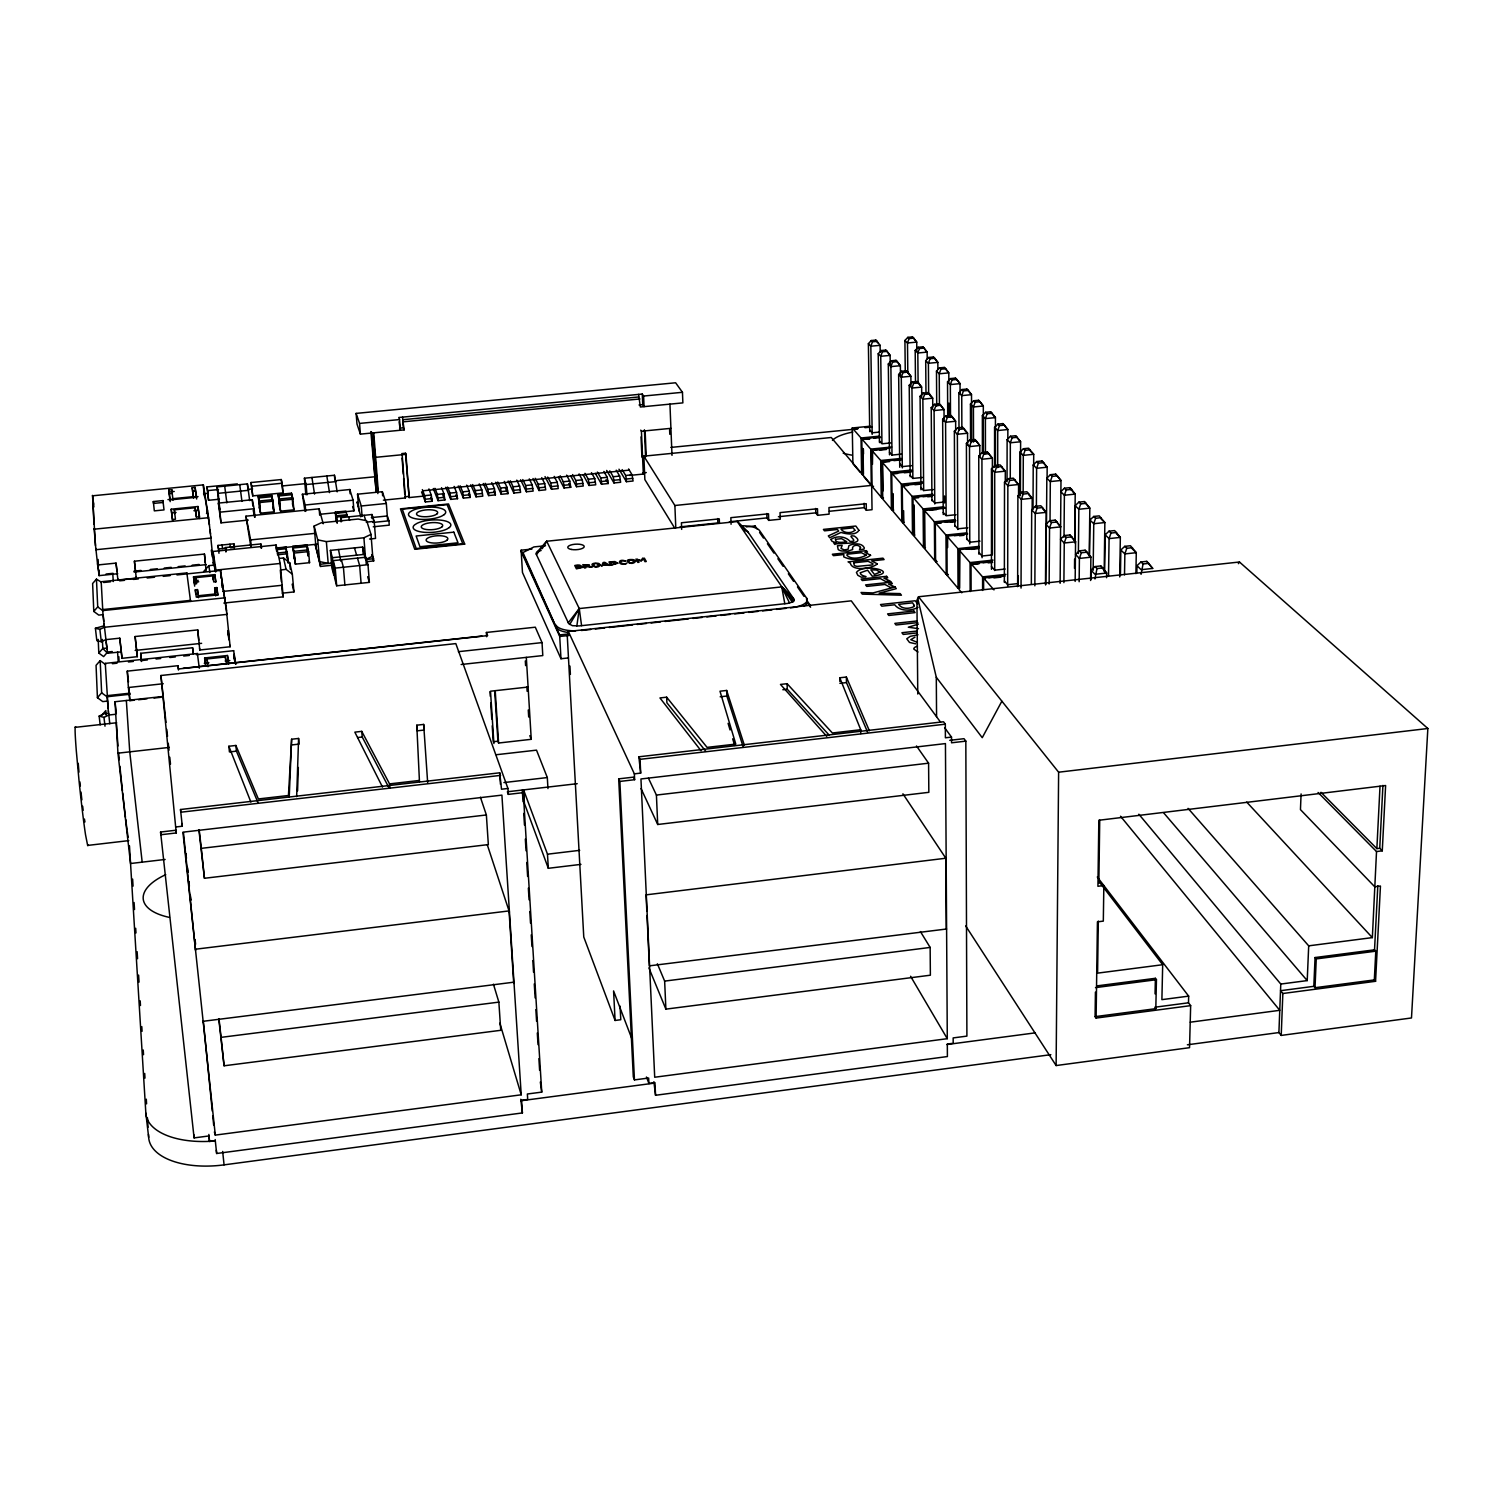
<?xml version="1.0" encoding="UTF-8"?>
<svg xmlns="http://www.w3.org/2000/svg" width="1503" height="1503" viewBox="0 0 1503 1503"><rect width="100%" height="100%" fill="white"/><g stroke="black" fill="none" stroke-linecap="round" stroke-linejoin="round"><path stroke-width="1.5" d="M95.44 545.589L92.51 495.37M994.573 467.358L994.573 427.491L997.898 424.109L1002.952 423.602L1007.855 429.52L1007.837 438.782M994.704 570.558L994.704 472.261L996.545 467.114L994.911 465.46L991.454 468.936L991.473 569.299M995.418 466.418L995.437 417.609L990.609 411.784L985.611 412.292L982.361 415.636L982.398 452.741M997.691 467.64L997.71 430.534L999.457 425.631L1004.53 425.124M1004.361 582.413L1004.511 482.219L1008.025 478.706L1013.379 478.161L1018.583 484.511L1018.546 496.197M1005.282 482.876L1005.3 471.172L1000.19 464.934L994.911 465.46M1007.048 481.768L1007.123 439.665L1010.486 436.246L1015.615 435.738L1020.612 441.75L1020.424 495.689M1007.668 586.132L1007.855 485.619L1009.697 480.415L1008.025 478.706M1010.26 477.973L1010.335 442.784L1012.101 437.805L1017.23 437.298M1017.625 586.64L1017.907 495.858L1021.495 492.326L1026.925 491.763L1032.223 498.226L1032.166 509.893M1018.245 584.986L1018.282 575.63M1019.861 494.186L1019.992 452.159L1023.43 448.721L1028.616 448.195L1033.707 454.301L1033.651 466.005M1021.044 588.086L1021.345 499.353L1023.224 494.074L1021.495 492.326M1023.148 492.834L1023.299 455.371L1025.084 450.318L1030.288 449.792M1031.34 584.31L1031.697 509.893L1035.36 506.323L1040.846 505.759L1046.257 512.335L1045.769 584.629M1033.012 509.273L1033.219 464.991L1036.732 461.534L1041.992 460.989L1047.159 467.208L1047.084 478.893M1034.853 585.813L1035.248 513.5L1037.126 508.127L1035.36 506.323M1036.394 508.033L1036.619 468.297L1038.423 463.168L1043.702 462.623M1045.487 584.761L1045.9 524.34L1049.62 520.733L1055.2 520.151L1060.705 526.858L1049.545 528.041L1045.9 524.34M1046.501 524.735L1046.821 478.198L1050.39 474.685L1055.707 474.14L1060.986 480.472L1060.122 583.333M1049.132 583.991L1049.545 528.041L1051.442 522.574L1049.62 520.733M1050.015 521.24L1050.315 481.58L1052.138 476.376L1057.473 475.831M1097.284 877L1188.666 996.132L1188.497 1002.802L1190.658 1005.639L1189.531 1047.685L1056.121 1065.552L1058.619 772.204L918.483 596.766L916.924 600.242L917.769 694.048M1064.011 537.191L1064.387 495.239L1066.228 489.94L1071.639 489.396L1075.209 494.111L1074.72 540.704M1063.899 582.638L1064.256 543.015L1066.172 537.454L1064.293 535.556L1060.498 539.201L1064.256 543.015L1075.566 541.813L1075.152 581.417M1074.513 568.397L1074.607 559.097M1074.777 542.846L1075.171 505.703L1078.872 502.134L1084.339 501.551L1089.825 508.127L1089.262 554.682M1078.384 553.536L1078.853 509.273L1080.713 503.918L1086.199 503.336M1079.154 581.736L1079.398 558.421L1081.352 552.785L1079.417 550.831L1075.547 554.494L1079.398 558.421L1090.877 557.2L1090.596 580.496M1089.506 557.181L1089.957 520.038L1093.733 516.45L1099.275 515.867L1104.855 522.556L1104.179 571.422M1090.915 579.557L1091.028 570.257L1094.992 566.556L1100.797 565.936L1106.659 573.038L1106.584 577.716M1093.151 570.276L1093.752 523.72L1095.631 518.272L1101.192 517.69M1094.954 578.974L1096.983 568.566L1094.992 566.556M1190.658 1005.639L1096.1 1018.076L1095.086 1016.648L1095.424 992.093M1096.1 1018.076L1097.434 921.865L1103.315 921.114L1103.841 885.53L1097.923 886.282L1098.843 820.262L1385.616 785.524L1382.272 850.83L1376.523 851.543L1318.056 792.457M1098.317 921.038L1097.585 973.136L1162.683 964.719L1161.894 999.645L1188.666 996.132M1098.843 883.238L1099.726 820.168M1104.649 571.929L1105.175 534.805L1109.026 531.179L1114.644 530.578L1120.336 537.398L1119.716 576.945M1108.519 575.837L1109.082 538.6L1110.98 533.058L1116.616 532.475M1120.43 575.536L1120.843 550.004L1124.77 546.341L1130.463 545.739L1136.287 552.691L1135.911 573.62M1124.507 574.86L1124.864 553.912L1126.78 548.294L1124.77 546.341M1136.85 572.624L1136.982 565.673L1140.984 561.972L1146.77 561.352L1152.707 568.435L1141.115 569.693L1136.982 565.673M1141.04 574.353L1143.069 563.982L1140.984 561.972M1155.055 993.878L1155.394 978.303L1096.758 985.912M1095.086 1016.648L1155.807 1008.663L1156.446 979.693L1155.394 978.303M297.575 790.86L298.327 767.488M296.655 796.665L298.59 738.443L291.62 739.232L288.444 795.5L258.366 798.957L235.877 745.469L228.869 746.258L229.433 751.932L236.441 751.162L258.028 802.696M918.483 596.766L1239.468 562.009L1427.85 728.504L1411.486 1017.963L1281.214 1035.417L1278.903 1032.561L1280.781 984.052L1138.842 814.213M1281.214 1035.417L1282.848 993.502L1280.537 990.702L1313.81 986.325L1315.012 987.715L1374.324 979.918L1375.564 981.29L1282.848 993.502M1301.091 793.941L1300.452 809.61L1374.738 886.77L1380.449 886.037L1375.564 981.29M1280.781 984.052L1307.215 980.595L1308.7 945.838L1188.065 808.37M1313.81 986.325L1315.069 957.543L1374.531 949.821L1375.79 951.174L1374.324 979.918M1315.012 987.715L1316.252 958.914L1315.069 957.543M1308.7 945.838L1372.352 937.609L1376.523 851.543M1382.272 850.83L1379.735 848.274L1376.861 848.631L1380.017 786.201M1374.531 949.821L1377.819 885.718M1379.735 848.274L1382.929 785.393M289.234 796.872L291.62 739.232M576.851 625.962L579.256 608.565L546.716 541.249L737.259 521.541L748.4 532.569M940.54 722.154L851.28 600.843L568.322 631.448L567.307 636.652L583.765 937.008L615.084 1020.462L620.777 1019.729L620.081 1006.108M978.941 554.231L978.754 456.029L982.154 452.591L983.751 454.188L981.929 459.242L982.079 557.726M983.375 452.61L983.319 405.998L980.088 401.714L975.146 402.203L973.418 406.975L973.512 441.957M979.824 457.137L979.806 445.546L976.443 441.093L971.276 441.6L969.491 446.598L969.773 543.954M992.149 413.269L987.152 413.757L985.404 418.604L985.442 453.474M971.652 441.45L971.52 394.669L968.327 390.442L963.442 390.93L961.732 395.627L961.864 428.393M967.594 444.85L967.556 433.24L964.25 428.843L959.158 429.351L957.373 434.254L957.806 529.507M944.091 421.253L944.016 409.586L940.784 405.284L935.824 405.772L934.077 410.563L934.772 503.975M960.06 393.016L960.022 383.641L956.866 379.47L952.038 379.94L950.347 384.58L950.516 417.439M955.683 430.572L955.645 421.253L952.357 416.913L947.341 417.402L945.575 422.249L946.139 515.416M932.762 407.557L932.687 398.201L929.512 393.955L924.589 394.444L922.861 399.159L923.669 490.523L933.382 489.565M948.844 382.157L948.788 372.876L945.688 368.761L940.916 369.212L939.243 373.796L939.431 403.988L944.016 409.586L934.077 410.563L931.221 407.651L934.396 404.326L939.356 403.856L940.784 405.284M927.201 359.142L927.144 352.115L924.12 348.114L919.46 348.546L917.807 352.998L918.108 383.453M921.734 396.36L921.64 387.098L918.502 382.908L913.655 383.397L911.945 388.037L912.866 478.424L922.447 477.466M937.891 369.362L937.834 362.373L934.772 358.296L930.056 358.766L928.403 363.275L928.647 393.579M900.466 375.036L900.372 365.699L897.291 361.641L892.557 362.091L890.884 366.619L892.012 455.334M916.792 351.383L916.717 342.102L913.73 338.137L909.108 338.588L907.493 342.985L907.812 373.101M910.968 385.557L910.874 376.257L907.774 372.143L902.984 372.612L901.293 377.197L902.326 467.903M890.227 364.759L890.114 355.384L887.089 351.364L882.393 351.815L880.739 356.286L881.942 443.047M880.194 352.284L880.1 345.333L877.113 341.35L872.473 341.801L870.838 346.197L872.172 434.386M1001.843 701.243L982.248 737.691L936.294 677.252L917.751 598.419M569.712 624.44L579.256 608.565L781.748 586.903L793.509 598.457M542.226 548.651L546.716 541.249L536.27 553.01M1238.359 563.663L1239.468 562.009M536.439 554.607L546.716 541.249M568.284 622.749L579.256 608.565L581.586 625.68M101.377 582.187L96.455 579.125L92.622 583.521L93.787 611.42L98.766 615.103L103.162 614.633L103.745 621.321M93.787 611.42L97.714 606.893L96.455 579.125M112.274 651.532L107.615 652.039L103.632 656.604L98.803 653.053L102.805 648.488L107.164 648.037L107.183 649.089L106.112 642.082M105.642 664.645L100.175 660.625L96.06 665.341L97.413 697.693L102.768 701.6L107.502 701.074L106.882 695.682L129.972 693.165M203.581 571.647L208.823 565.654L214.591 565.072L215.68 572.004M97.413 697.693L101.64 692.845L100.175 660.625M101.603 715.39L105.811 710.6L106.037 714.977M869.73 431.643L868.377 343.699L871.233 340.542L875.873 340.11L877.113 341.35M879.48 442.596L878.222 353.731L881.134 350.537L885.812 350.105L887.089 351.364M905.257 370.997L904.919 340.486L907.831 337.348L912.434 336.916L913.73 338.137M889.494 454.808L888.311 363.989L891.26 360.776L895.995 360.325L897.291 361.641M915.496 383.152L915.195 350.462L918.145 347.287L922.804 346.836L924.12 348.114M899.733 467.283L898.644 374.491L901.65 371.26L906.441 370.809L907.774 372.143M925.98 393.222L925.698 360.664L928.704 357.451L933.419 357L934.772 358.296M910.179 476.714L909.221 385.275L912.283 382.006L917.131 381.537L918.502 382.908M936.726 405.866L936.482 371.109L939.525 367.878L944.297 367.427L945.688 368.761M920.944 489.79L920.08 396.322L923.199 393.034L928.102 392.546L929.512 393.955M947.717 416.951L947.529 381.837L950.61 378.568L955.438 378.098L956.866 379.47M959.008 430.14L958.839 392.809L961.995 389.521L966.88 389.052L968.327 390.442M943.245 514.496L942.644 419.281L945.875 415.936L950.892 415.429L952.357 416.913M970.562 441.3L970.45 404.082L973.643 400.756L978.585 400.268L980.088 401.714M954.837 526.182L954.367 431.211L957.636 427.829L962.728 427.322L964.25 428.843M966.73 539.521L966.41 443.46L969.736 440.041L974.883 439.515L976.443 441.093M1071.639 489.396L1069.835 487.667L1064.425 488.212L1060.799 491.744L1064.387 495.239L1075.209 494.111L1072.785 491.8M918.07 607.344C911.231 611.082 899.865 611.683 894.717 604.77L881.754 606.179L880.514 604.544L915.214 600.768L917.675 603.868M523.082 554.494L522.969 552.559L533.941 546.923L545.514 545.739M100.175 724.916L99.16 716.123L103.932 713.775L108.667 713.249L109.775 723.807M99.16 716.123L103.989 717.382L108.761 715.033L115.712 714.263M315.987 547.562L314.127 526.069L321.266 522.781L358.146 519.042L366.676 520.733L370.997 534.41L372.706 556.11L365.624 559.529L373.514 558.721L373.683 560.938L366.751 561.671M314.127 526.069L317.734 539.859L326.358 541.606L363.895 537.773L370.997 534.41M103.989 623.576L104.233 625.774L95.403 628.292L96.831 640.635L101.302 641.725L105.717 639.658L119.77 638.174L122.025 658.333L137.318 656.679L135.101 636.539L197.738 629.907L199.786 649.991L230.128 646.76L226.69 612.886M95.403 628.292L99.874 629.344L104.308 627.296L226.934 614.389L220.434 569.75L221.035 578.035M917.394 646.158L915.74 646.816A9.037 3.363 -0.4 0 0 913.805 649.089L917.976 652.001M918.408 624.121L908.319 627.221L918.502 628.686M915.008 637.14L910.799 639.677L916.868 642.157M541.118 550.511L537.567 551.545L536.045 553.762L568.735 623.707L572.418 625.68L579.2 625.924L787.497 603.454L793.077 601.876L794.148 599.434L747.836 531.743L744.117 530.089M917.995 634.773L910.236 636.351L906.76 638.794L909.503 642.439L915.797 643.848M1187.389 1044.792L1278.903 1032.561M160.577 832.023L160.802 834.747L176.302 832.944L176.039 830.22L160.577 832.023L194.094 1137.903L208.955 1135.949L209.537 1141.435L215.286 1140.683M646.44 1076.993L648.901 1083.438L654.97 1082.648L655.552 1095.274L947.397 1056.553L947.322 1044.059L953.184 1043.27L953.165 1037.915L966.899 1036.112L965.828 741.129L964.024 738.687L949.764 740.34M520.902 1100.76L653.58 1083.231M946.871 1044.529L1035.342 1032.843M1190.282 1022.19L1279.767 1010.317L1120.505 816.223M215.173 1139.575L216.657 1153.496L522.405 1112.934L521.579 1100.252L527.722 1099.445L527.365 1093.996L541.738 1092.117L523.269 792.645L522.293 790.033L507.375 791.78L508.315 794.373L523.269 792.645M129.465 845.851L145.847 1113.141L148.665 1137.358A71.862 36.279 -8 0 0 224.079 1164.863L1050.841 1054.674M1188.497 1002.802L1154.755 1007.235L1155.807 1008.663M215.305 1135.103L521.222 1094.804L501.908 795.125L182.915 832.174L215.305 1135.103L214.365 1131.966M618.691 778.855L619.856 781.428L634.642 779.7L633.458 777.145L618.691 778.855L633.308 1076.862L634.454 1079.905L648.657 1078.027L648.901 1083.438M947.285 1038.686L654.707 1077.238L640.954 778.967L945.443 743.59L947.285 1038.686L910.574 976.255M1095.499 987.621L1156.446 979.693M1316.252 958.914L1375.79 951.174M224.079 1065.796L221.091 1037.352L498.864 1002.125L500.743 1030.306L224.079 1065.796L218.799 1019.222M657.375 963.78L664.645 981.102L930.15 947.435L930.376 975.203L665.885 1009.133L648.901 967.894M514.045 983.488L513.65 982.21L203.13 1021.288L203.281 1022.622M647.041 915.459L649.371 965.847L946.589 929.004M195.446 949.22L509.047 910.912L513.65 982.21M646.835 910.874L646.083 894.849L945.819 858.232L946.251 928.459M577.227 783.683L523.589 789.902L524.434 803.466L548.313 868.302L580.947 864.375M281.775 586.226L282.414 593.159L293.949 591.938L292.333 574.165L286.077 569.336L280.309 570.032L281.362 581.605M1058.619 772.204L1427.85 728.504M198.884 829.694L204.446 878.278L488.343 844.592L486.371 814.964L480.415 797.229M641.048 788.549L657.713 824.489L928.835 792.325L928.591 763.186L916.492 745.958M523.589 789.902L547.487 854.192L579.688 850.341M204.446 878.278L201.308 848.35L486.371 814.964M648.451 778.216L656.416 795.068L928.591 763.186M165.123 859.453L130.554 863.511L117.948 753.172L115.036 701.732L163.301 696.434M382.513 787.102L354.84 732.149L361.753 731.36L389.559 783.89L419.243 780.47M860.787 733.577L860.731 729.725L832.38 732.994L787.102 683.696L780.489 684.429L826.763 736.376M500.631 775.379L180.792 812.221L180.51 809.516L499.71 772.805L501.514 789.225L507.939 788.474L508.315 794.373M568.322 631.448L634.36 773.838L640.673 773.106L638.85 756.798L943.527 721.759L945.312 724.183L945.406 737.785L951.512 737.09L951.549 742.801L965.828 741.129M638.85 756.798L640.053 759.334L945.312 724.183M503.918 782.575L547.317 777.558L547.956 788.568M176.302 832.944L175.663 826.988L182.295 826.218L182.013 823.494M75.77 727.264A60.834 2.048 84 0 0 76.296 750.655L78.945 779.775A59.124 1.991 84 0 0 85.539 834.804L87.644 845.419L128.77 840.628M526.313 657.375L531.254 739.307L498.583 743.027L497.925 741.186L493.247 741.731L492.214 725.817M496.272 754.731L536.515 750.147L547.317 777.558M117.948 753.172L169.351 747.404M416.782 725.197L423.658 724.427L424.09 730.063L417.214 730.834L416.782 725.197L419.469 781.71M744.342 745.169L726.663 690.459L719.993 691.211L735.794 744.098L707.068 747.386L666.656 697.185L659.949 697.937L701.018 750.73M839.858 681.479L839.782 677.778L846.358 677.045L869.373 730.777M292.146 744.887L299.097 744.117L298.59 738.443M357.601 737.541L362.223 737.015L388.958 787.722M720.181 696.791L726.851 696.039L743.102 746.559M782.838 689.745L787.253 689.257L829.374 735.343M839.895 683.339L846.471 682.606L867.626 732.224M917.243 631.016L901.913 632.707L903.228 634.435L916.586 632.97M75.244 727.339L116.652 722.755M528.098 687.04L490.504 691.211L493.905 743.553M581.36 630.49L590.66 629.494M595.301 628.987L604.601 627.972M609.241 627.484L632.481 624.966M637.122 624.459L646.422 623.463M651.062 622.956L660.362 621.941M665.002 621.453L688.242 618.935M692.902 618.428L702.183 617.432M706.842 616.925L716.123 615.911M720.782 615.422L730.063 614.408M734.723 613.9L744.004 612.905M748.663 612.397L757.944 611.402M762.603 610.894L771.884 609.88M776.544 609.391L785.825 608.377M1018.264 583.559L1007.668 584.705L1004.361 581.003M531.912 549.083L521.128 550.192L559.642 634.924L568.378 633.965M569.073 635.45L559.736 636.464L521.222 551.639M134.162 700.21L129.859 700.68L128.394 687.51L163.245 683.733M458.377 651.682L542.038 642.608L542.79 655.571L461.158 664.495M130.141 694.236L107.014 696.753L101.64 692.845M138.445 699.74L147.012 698.801M154.001 698.05L160.971 697.279M521.128 550.192L522.462 572.474L560.976 658.746L567.965 657.976M916.886 620.983L894.83 623.388L896.032 624.985L917.788 622.599M944.88 507.789L924.007 509.949L924.345 548.37L934.678 560.638L936.256 560.469M992.393 554.926L982.06 556.016L978.941 552.503M955.833 520.714L935.298 522.856L935.599 561.709L937.158 561.54M225.018 597.799L102.692 610.594L102.58 609.579L190.449 600.392L190.562 601.407L186.86 572.906L101.189 581.736L102.993 614.483L107.521 653.223L121.405 651.889M135.157 650.423L201.627 643.322M979.261 547.562L958.82 549.722L970.055 562.573L993.051 560.112M1079.417 550.831L1085.147 550.211L1090.877 557.2L1085.147 550.211M971.107 590.491L971.032 563.7L991.755 561.483M978.509 563.249L972.197 564.546M983.056 562.78L992.13 561.803M141.357 661.489L140.7 653.298L192.591 647.755L193.38 653.843L192.591 647.755M974.47 564.301L978.998 563.813M988.091 562.855L992.638 562.366M1081.352 552.785L1087.082 552.165M1126.78 548.294L1132.492 547.674M108.16 708.458L105.266 663.387L197.4 653.523L199.298 668.234M112.387 663.706L117.046 663.199M128.431 661.978L133.372 661.452M142.24 660.493L147.369 659.949M156.068 659.009L160.671 658.521M169.877 657.525L175.344 656.943M183.704 656.041L189.34 655.44M196.329 654.688L233.641 650.686L235.858 664.288M935.599 561.709L946.214 574.315L947.792 574.127M1005.15 569.055L994.704 570.163L991.473 566.575M967.688 533.922L946.909 536.12L947.134 575.405L948.261 574.691M204.633 657.957L205.761 666.224L204.633 657.957L227.46 655.496L228.757 663.744M207.508 663.161L207.095 658.934L225.375 656.98L226.465 663.988M971.032 563.7L982.586 576.889L1005.883 574.39M983.62 589.345L983.601 578.035L1004.586 575.781M988.842 577.828L1004.962 576.081M128.394 687.51L127.267 671.146L178.012 665.697L178.387 668.985L487.63 635.619L486.39 632.462L535.312 627.202L542.038 642.608M993.953 577.904L1000.866 577.152M204.258 663.255L208.917 662.748M225.168 661.001L229.827 660.493M1096.983 568.566L1102.807 567.946M1143.069 563.982L1148.856 563.343M183.159 668.309L481.937 636.07M947.134 575.405L958.031 588.331L959.647 588.161L959.947 550.568M175.663 826.988L160.934 675.505L455.822 643.603L507.939 788.474M223.853 603.06L283.203 596.841L280.178 563.456L276.101 545.025L213.031 551.469L214.948 570.821M967.876 527.76L957.806 528.812L954.837 525.486M923.237 482.933L902.232 485.074L902.664 522.668L912.509 534.335L914.463 534.692L914.162 505.046M933.607 495.239L912.979 497.361L913.373 535.35L914.895 535.2M1051.442 522.574L1057.022 521.992M935.298 522.856L945.969 535.049L966.73 532.87M954.424 535.726L963.536 534.767M959.459 535.763L964.005 535.293M913.373 535.35L923.462 547.317L925.003 547.167L924.683 510.287L945.312 508.146M979.975 541.155L969.773 542.245L966.73 538.826M924.345 548.37L925.453 547.674M1064.293 535.556L1069.948 534.955L1075.566 541.813L1069.948 534.955M946.909 536.12L957.862 548.633L978.866 546.397M1066.172 537.454L1071.846 536.853M966.41 549.29L977.946 548.069M971.502 549.346L978.434 548.614M95.835 548.407L97.639 564.978L116.032 563.099L117.948 580.214L136.285 578.317L136.172 576.964M280.178 563.456L215.981 570.088L213.031 551.469M918.634 497.737L913.674 497.718L918.333 497.23M927.708 496.798L932.236 496.347M103.594 582.506L110.564 581.774M119.639 580.834L124.448 580.346M133.41 579.425L138.332 578.918M147.162 577.997L154.546 577.246M163.226 576.344L170.102 575.63M176.978 574.935L220.565 570.426M295.433 564.132L309.543 562.686L308.585 551.582L306.894 544.894L292.86 546.322L295.433 564.132L292.86 546.322M333.178 560.619L365.717 557.256L367.991 564.696L369.381 582.375L336.691 585.794L334.662 578.223L333.178 560.619L335.207 568.096L336.691 585.794M194.676 586.151L193.53 576.814L214.779 574.616L215.887 581.736L213.764 581.962L212.825 575.893L195.803 577.659L196.217 581.623M680.126 526.877L717.852 522.969L717.683 518.573M729.387 521.785L766.925 517.896L768.709 520.395L780.226 519.211L780.038 512.617L817.5 508.747L817.651 515.322L829.111 514.139L828.961 507.563L866.235 503.712L866.348 510.287L872.041 509.705L871.665 485.394L831.272 437.505L643.848 456.161L644.862 479.589L674.678 528.06M778.404 516.713L815.753 512.861L817.651 515.322M829.374 511.283L864.206 507.676L866.348 510.287M332.05 565.26L320.477 566.443L315.329 545.025L320.289 564.226L332.595 562.949M944.579 501.983L934.753 502.998L931.935 499.823M1023.224 494.074L1028.653 493.51M193.943 580.778L198.189 580.327M902.025 459.336L881.528 461.402L882.036 498.207L891.411 509.31L893.721 510.137L892.218 510.287L891.749 473.107L912.509 470.984M194.15 582.243L198.734 581.774M335.207 568.096L367.991 564.696M746.258 526.858L755.051 525.937L757.324 529.206M912.979 497.361L923.105 508.935L943.959 506.774M929.718 510.325L936.594 509.611M197.475 589.589L197.87 593.61L195.728 593.817L195.315 589.815L197.475 589.589L198.452 597.706M215.699 595.902L214.666 587.805L216.808 587.579L217.954 594.887L196.311 597.142L195.315 589.815M215.061 591.806L217.202 591.581L217.785 595.244M956.077 514.702L946.139 515.736L943.245 512.485M222.707 591.449L282.151 585.268M892.218 510.287L901.819 521.673L904.186 522.499L902.664 522.668M198.321 595.733L215.605 593.929L214.666 587.805M1037.126 508.127L1042.631 507.544M924.007 509.949L934.396 521.823L954.893 519.681M940.634 522.706L935.974 523.194L941.085 523.232M945.274 522.236L954.555 521.259M950.366 522.255L955.006 521.766M366.225 522.161L374.209 521.353L375.543 538.431L369.569 539.032M372.913 522.443L388.92 520.827L389.258 525.148L373.251 526.783M863.023 448.927L863.455 474.29L861.614 473.99L861.031 437.993L852.276 427.979L870.444 426.194M881.528 461.402L890.922 472.167L911.663 470.044M910.705 471.623L892.444 473.483L893.27 474.422M892.857 473.952L897.423 473.483M904.28 472.787L911.119 472.092M323.201 523.758L319.143 508.822L245.947 516.187L250.625 539.915L314.183 533.452M218.987 553.273L217.991 545.42L233.867 543.804L234.506 547.355L230.523 547.768L229.903 544.218M996.545 467.114L1001.843 466.588M225.882 551.939L225.45 547.543L260.827 543.936L261.635 547.862M226.577 548.163L218.574 548.99L217.991 545.42M643.848 456.161L674.885 505.496L871.665 485.394M136.285 578.317L134.406 561.22L204.446 554.062L206.155 571.121M890.114 448.138L871.533 449.998L872.097 486.408L873.562 486.258M275.951 548.05L286.002 547.017L288.332 562.629M891.749 473.107L901.387 484.116L922.372 481.975M276.59 548.332L317.377 544.161M921.395 483.553L902.927 485.45L903.773 486.408M276.308 549.722L286.378 548.689M903.341 485.92L907.962 485.45M914.895 484.736L919.517 484.267M277.04 553.066L287.148 552.033L288.144 563.118M277.416 554.776L287.543 553.743M294.438 553.029L308.585 551.582M1009.697 480.415L1015.051 479.852M330.397 550.361L332.388 557.688L333.873 575.236L331.862 567.815L330.397 550.361L362.636 547.054L365.191 558.721M106.074 574.033L113.063 573.319M133.992 571.159L140.981 570.445M150.281 569.487L157.27 568.773M164.24 568.059L171.21 567.345M178.199 566.631L185.17 565.898M192.159 565.184L199.129 564.47M97.563 563.625L99.104 575.63L117.741 573.714M134.049 572.042L206.268 564.621M279.69 558.364L283.522 557.97L289.722 562.761L292.333 574.165M872.097 486.408L881.246 497.249L883.125 497.568M882.036 498.207L883.52 498.057M902.232 485.074L912.114 496.366L932.724 494.243M332.388 557.688L364.834 554.344M923.011 496.741L932.348 495.783M869.316 438.594L862.497 439.271L869.711 439.026M873.882 438.143L880.702 437.448M172.62 521.203L171.21 509.198L197.983 506.511L199.542 516.75L196.498 517.051L195.127 507.751L174.329 509.836L174.724 513.594M273.02 501.194L271.63 495.145L258.253 496.478L259.549 502.547L273.02 501.194L273.978 511.828L260.526 513.181L259.23 507.056M278.149 494.506L279.577 500.555L293.01 499.203L291.507 493.172L278.149 494.506L280.535 511.17L293.949 509.818L292.634 497.662L279.201 498.996L280.159 509.611M358.879 510.832L357.545 494.186L382.326 491.706L386.327 503.467L387.624 520.282M171.586 512.955L176.058 512.504M193.906 510.719L198.377 510.287L199.598 518.497M891.223 442.878L881.96 443.798L879.462 441.018M629.287 470.12L422.794 490.786L423.188 496.159L409.135 497.568L405.528 453.23L401.752 453.587M254.12 508.728L252.26 499.748L218.386 503.11L219.945 512.166L254.12 508.728L254.909 517.276M353.092 500.198L349.786 489.527L302.385 494.262L305.165 505.008L353.092 500.198L353.938 510.851L344.826 511.771M880.157 437.035L861.783 438.857L870.744 449.115L891.636 447.011M408.722 496.403L404.946 496.779L405.378 497.944L383.397 500.161M646.29 472.562L642.608 472.919L643.322 474.065L629.719 475.418M874.539 450.167L886.056 449.021M422.343 489.602L424.654 495.652L431.229 494.994L432.188 501.25L425.387 501.946L421.554 491.894M434.949 488.325L437.335 494.374L443.911 493.717L444.869 499.973L438.068 500.668L433.277 488.513M447.537 487.066L450.017 493.116L456.555 492.458L457.532 498.695L450.731 499.391L445.809 487.254M460.125 485.807L462.661 491.838L469.199 491.18L470.176 497.437L463.394 498.113L458.302 485.995M472.675 484.548L475.305 490.579L481.843 489.922L482.801 496.159L476.038 496.835L470.796 484.755M485.225 483.308L487.911 489.302L494.449 488.644L495.408 494.882L488.663 495.577L483.271 483.496M497.756 482.05L500.518 488.043L507.037 487.385L508.014 493.623L501.25 494.299L495.708 482.256M510.269 480.791L513.105 486.784L519.625 486.127L520.602 492.345L513.857 493.022L508.164 481.016M522.762 479.551L525.674 485.507L532.175 484.868L533.152 491.086L526.426 491.763L520.583 479.776M535.237 478.292L538.224 484.248L544.725 483.609L545.702 489.828L538.976 490.504L532.983 478.518M547.693 477.052L550.774 482.989L557.256 482.35L558.233 488.569L551.526 489.245L545.025 476.583M560.149 475.812L563.287 481.73L569.769 481.092L570.745 487.291L564.038 487.968L558.308 477.09M572.587 474.553L575.799 480.49L582.262 479.833L583.258 486.033L576.551 486.709L570.67 475.85M584.986 473.313L588.293 479.232L594.756 478.574L595.733 484.793L589.044 485.45L583.032 474.61M597.386 472.074L600.768 477.973L607.212 477.334L608.208 483.534L601.519 484.21L595.376 473.389M609.786 470.834L613.224 476.733L619.668 476.075L620.645 482.275L613.976 482.951L606.686 470.42M622.148 469.594L625.661 475.474L632.087 474.835L633.082 481.016L626.413 481.693L618.992 469.199M879.537 450.148L886.451 449.453M93.9 529.206L208.579 517.69L210.927 538.055L95.891 549.722L94.144 528.549M424.654 495.652L425.18 499.24L431.756 498.583M437.335 494.374L437.88 497.963L444.437 497.305M450.017 493.116L450.562 496.685L457.119 496.028M462.661 491.838L463.206 495.408L469.763 494.75M475.305 490.579L475.85 494.149L482.388 493.491M487.911 489.302L488.475 492.871L495.013 492.214M500.518 488.043L501.1 491.613L507.619 490.955M513.105 486.784L513.688 490.335L520.207 489.677M525.674 485.507L526.257 489.076L532.776 488.419M538.224 484.248L538.826 487.817L545.326 487.16M550.774 482.989L551.376 486.559L557.857 485.901M563.287 481.73L563.888 485.281L570.37 484.642M575.799 480.49L576.4 484.041L582.882 483.384M588.293 479.232L588.913 482.782L595.376 482.125M600.768 477.973L601.388 481.524L607.832 480.866M613.224 476.733L613.844 480.265L620.288 479.626M625.661 475.474L626.3 479.006L632.744 478.367M357.545 494.186L361.265 505.985L386.327 503.467M901.387 454.131L892.012 455.071L889.457 452.215M218.386 503.11L220.979 522.856L248.277 520.094M335.244 512.147L345.822 511.095L347.268 515.961L336.653 517.032L335.244 512.147L336.296 521.748L335.939 520.526M319.763 514.308L340.279 512.241M335.601 513.368L346.178 512.298M871.533 449.998L880.72 460.5L901.218 458.434M346.911 514.721L336.296 515.792L336.822 522.086M882.712 497.098L882.223 461.797L889.212 461.102M893.872 460.632L900.842 459.918M889.607 461.553L882.618 462.266L883.031 490.955M982.154 452.591L987.377 452.065L992.375 458.19L992.393 554.288M341.106 521.917L340.768 517.671L371.993 514.514L374.209 521.353M983.751 454.188L988.974 453.662M371.354 517.596L387.286 515.98L388.92 520.827M911.795 465.648L902.307 466.606L899.696 463.675M375.637 457.325L405.96 454.357L409.135 497.568M640.729 430.14L641.424 431.229L670.92 428.336M92.397 495.821L203.356 484.868L208.579 517.69M170.196 501.645L168.824 490.016L171.774 489.715L173.014 500.161M193.53 498.113L192.177 487.705L195.108 487.404L196.592 497.249L170.046 499.898L168.824 490.016M219.419 499.221L208.56 500.292L207.001 486.897L237.342 483.891M251.057 482.538L281.268 479.551L282.151 483.233L283.015 492.89L252.748 495.896L251.057 482.538L252.748 495.896M218.724 503.336L217.108 486.897L247.413 483.891L249.686 500.612M305.842 494.6L304.414 478.217L334.455 475.249L337.179 491.838M169.576 491.932L174.216 491.481M169.219 493.717L172.169 493.416L171.774 489.715M192.534 491.406L195.484 491.105L196.668 499.015M207.001 486.897L207.602 490.617L218.48 489.546M251.846 486.239L282.151 483.233M858.006 428.374L853.723 429.257M864.976 427.679L871.965 426.984M203.544 493.773L208.203 493.303M247.939 489.358L252.598 488.907M282.977 485.882L306.349 483.571M336.71 480.565L374.097 476.846M670.826 447.424L857.743 428.881M217.108 486.897L218.217 493.322L248.728 490.297M304.414 478.217L306.086 484.548L336.315 481.561M172.92 498.677L193.492 496.629L192.177 487.705M167.96 499.597L172.582 499.128M193.417 497.061L198.039 496.61M153.344 501.551L162.944 500.593L164.015 509.912L154.321 510.87L153.344 501.551L153.531 503.411L163.132 502.472L162.944 500.593M879.011 432.131L872.153 432.808L869.711 430.065M258.572 497.981L271.987 496.648L272.362 500.875M861.031 437.993L879.387 436.171M638.568 394.406L640.353 406.994L682.869 402.879L682.456 392.302L675.617 382.777L356.136 413.4L359.555 423.414L399.554 419.562L400.343 430.253L399.084 421.761M399.554 419.562L398.765 417.496L642.269 394.049L643.603 396.041L682.456 392.302M638.681 396.961L402.748 419.713L404.157 429.877L360.401 434.123L356.981 424.015L356.136 413.4M403.555 421.779L639.996 398.953M399.554 428.167L403.349 427.791L404.157 429.877M639.038 404.983L642.739 404.626L644.054 406.637L643.603 396.041M880.1 345.333L870.838 346.197L868.377 343.699M625.455 560.976C616.437 559.698 621.622 565.541 626.845 563.306C618.334 567.289 616.343 557.838 625.549 560.976M97.714 606.893L102.692 610.594M1030.363 451.107L1033.707 454.301L1023.299 455.371L1019.992 452.159M1101.023 518.873L1104.855 522.556L1093.752 523.72L1089.957 520.038M1116.391 533.621L1120.336 537.398L1109.082 538.6L1105.175 534.805M1132.229 548.802L1136.287 552.691L1124.864 553.912L1120.843 550.004M1152.707 568.435L1146.77 561.352M907.831 337.348L909.108 338.588M918.145 347.287L919.46 348.546M928.704 357.451L930.056 358.766M939.525 367.878L940.916 369.212M950.61 378.568L952.038 379.94M961.995 389.521L963.442 390.93M973.643 400.756L975.146 402.203M985.611 412.292L987.152 413.757M997.898 424.109L999.457 425.631M1010.486 436.246L1012.101 437.805M1023.43 448.721L1025.084 450.318M1036.732 461.534L1038.423 463.168M1050.39 474.685L1052.138 476.376M1064.425 488.212L1066.228 489.94M1078.872 502.134L1080.713 503.918M1093.733 516.45L1095.631 518.272M1109.026 531.179L1110.98 533.058M904.919 340.486L907.493 342.985L916.717 342.102L912.434 336.916M915.195 350.462L917.807 352.998L927.144 352.115L922.804 346.836M925.698 360.664L928.403 363.275L937.834 362.373L933.419 357M936.482 371.109L939.243 373.796L948.788 372.876L944.297 367.427M947.529 381.837L950.347 384.58L960.022 383.641L955.438 378.098M958.839 392.809L961.732 395.627L971.52 394.669L966.88 389.052M970.45 404.082L973.418 406.975L983.319 405.998L978.585 400.268M982.361 415.636L985.404 418.604L995.437 417.609L990.609 411.784M994.573 427.491L997.71 430.534L1007.855 429.52L1002.952 423.602M1007.123 439.665L1010.335 442.784L1020.612 441.75L1015.615 435.738M1033.219 464.991L1036.619 468.297L1047.159 467.208L1041.992 460.989M1046.821 478.198L1050.315 481.58L1060.986 480.472L1055.707 474.14M1075.171 505.703L1078.853 509.273L1089.825 508.127L1084.339 501.551M107.521 653.223L102.805 648.488L102.373 639.414M746.822 531.123L737.259 521.541L792.344 602.233M929.887 395.364L932.687 398.201L922.861 399.159L920.08 396.322M964.531 430.196L967.556 433.24L957.373 434.254L954.367 431.211M1002.013 467.865L1005.3 471.172L994.704 472.261L991.454 468.936M1015.201 481.11L1018.583 484.511L1007.855 485.619L1004.511 482.219M1028.747 494.731L1032.223 498.226L1021.345 499.353L1017.907 495.858M1042.687 508.747L1046.257 512.335L1035.248 513.5L1031.697 509.893M1060.705 526.858L1055.2 520.151M1320.968 792.288L1376.861 848.631M871.233 340.542L872.473 341.801M881.134 350.537L882.393 351.815M891.26 360.776L892.557 362.091M901.65 371.26L902.984 372.612M912.283 382.006L913.655 383.397M923.199 393.034L924.589 394.444M934.396 404.326L935.824 405.772M945.875 415.936L947.341 417.402M957.636 427.829L959.158 429.351M969.736 440.041L971.276 441.6M878.222 353.731L880.739 356.286L890.114 355.384L885.812 350.105M888.311 363.989L890.884 366.619L900.372 365.699L895.995 360.325M898.644 374.491L901.293 377.197L910.874 376.257L906.441 370.809M909.221 385.275L911.945 388.037L921.64 387.098L917.131 381.537M942.644 419.281L945.575 422.249L955.645 421.253L950.892 415.429M966.41 443.46L969.491 446.598L979.806 445.546L974.883 439.515M978.754 456.029L981.929 459.242L992.375 458.19L987.377 452.065M1091.028 570.257L1095.011 574.296L1106.659 573.038L1100.797 565.936M784.81 603.736L781.748 586.903L794.11 600.073M1246.72 802.095L1372.352 937.609M910.179 475.436L912.866 478.442M920.926 487.479L923.669 490.56M789.545 603.004L781.748 586.903L794.054 600.73M872.642 450.844L872.454 464.371M948.506 537.51L947.585 536.439L947.641 547.524M984.24 578.317L985.254 579.482M983.601 578.035L993.99 589.909M1163.923 813.142L1307.215 980.595M860.167 472.261L852.896 463.638L852.276 427.979M863.868 476.658L871.308 485.488L870.744 449.115M961.788 592.783L958.989 589.458L958.82 549.722M781.748 586.903L793.565 601.482M705.846 751.387L666.9 702.784L666.656 697.185M1098.975 881.509L1162.683 964.719M944.654 727.753L951.512 737.09M804.086 606.085A21.793 7.797 -1.5 0 0 806.641 600.11L806.585 598.081L759.522 530.54A20.441 6.857 -1.9 0 0 740.472 525.768M759.579 532.457L763.505 538.093M767.413 543.729L773.951 553.123M777.878 558.759L783.101 566.293M788.342 573.808L793.565 581.323M797.492 586.959L804.011 596.353M806.641 600.11L810.549 605.747M807.919 603.436L810.568 607.231M902.927 793.809L946.157 858.739M965.678 925.923L1056.121 1065.552M875.873 340.11L877.602 342.834M920.418 931.578L930.15 947.435M628.592 468.955L632.087 474.835M1069.835 487.667L1071.583 490.636M616.23 470.195L619.668 476.075M606.047 479.776L608.208 483.534M603.868 471.435L607.212 477.334M591.468 472.675L594.756 478.574M579.068 473.915L582.262 479.833M568.735 483.534L570.745 487.291M566.65 475.155L569.769 481.092M554.194 476.395L557.256 482.35M541.738 477.653L544.725 483.609M529.281 478.893L532.175 484.868M516.788 480.133L519.625 486.127M505.346 487.911L508.014 493.623M504.294 481.392L507.037 487.385M522.969 552.559L556.11 627.127A22 7.985 -3.1 0 0 568.303 632.5M493.679 491.068L495.408 494.882M491.763 482.651L494.449 488.644M479.232 483.91L481.843 489.922M468.541 493.604L470.176 497.437M466.681 485.15L469.199 491.18M455.935 494.863L457.532 498.695M454.113 486.408L456.555 492.458M839.782 677.778L860.731 729.725M442.558 494.224L444.869 499.973M228.869 746.258L250.907 802.095M441.525 487.667L443.911 493.717M529.826 735.681L531.254 739.307M430.703 497.399L432.188 501.25M655.552 1095.274L653.88 1081.709M631.655 1038.254L613.581 990.928L615.084 1020.462M428.919 488.926L431.229 494.994M405.528 453.23L405.96 454.357M487.254 844.686L509.442 912.133M364.083 515.304L365.699 520.451M541.738 1092.117L540.329 1082.028M358.541 506.567L357.075 501.87L360.739 516.825M372.706 556.11L373.514 558.721M371.711 554.588L373.683 560.938M352.623 506.549L353.938 510.851M493.435 984.183L498.864 1002.125M367.69 576.72L369.381 582.375M499.841 1023.167L521.222 1094.804M728.091 723.338L730.063 729.97M732.694 738.818L734.666 745.45M348.583 516.882L349.598 520.32M522.405 1112.934L520.789 1099.257M354.464 547.9L356.624 555.189M357.47 558.101L359.668 565.56L361.096 583.239M340.768 517.671L341.763 521.109M326.827 476L329.514 492.608M338.476 549.534L340.88 561.239M341.331 559.774L343.417 567.232L344.882 584.93M311.929 477.466L314.54 494.092M304.977 511.339L302.385 494.262M309.111 560.957L309.543 562.686M292.446 503.73L293.949 509.818M283.015 492.89L281.268 479.551M292.164 584.179L293.949 591.938M272.945 507.225L273.978 511.828M283.522 557.97L286.077 569.336M282.414 593.159L283.203 596.841M253.237 510.344L254.646 517.145M203.356 484.868L203.431 488.099M203.6 488.005L209.424 524.942M239.728 484.661L241.964 501.382M233.641 650.686L233.453 650.931M250.813 546.528L245.947 516.187M213.088 563.043L213.238 562.385M224.698 486.145L226.859 502.885M219.1 505.515L219.851 509.855L218.217 493.322M225.45 547.543L226.126 551.488M222.012 545.007L222.613 548.576M235.539 663.988L233.942 654.331L234.149 657.957M227.78 630.602L228.7 636.107L228.418 630.339M227.817 632.387L228.888 639.094M229.884 645.219L230.128 646.76M211.284 550.173L212.355 556.937M215.737 582.149L214.779 574.616M228.531 663.856L227.46 655.496M208.823 565.654L209.875 572.549M196.329 517.126L195.127 507.751M127.323 831.817L128.112 837.265M195.803 577.659L196.649 583.728L194.507 583.953L193.53 576.814M207.095 658.934L207.996 666.693M92.735 496.723L93.9 506.943M199.58 648.451L199.786 649.991M117.065 571.628L116.032 563.099M174.329 509.836L175.438 519.211L172.469 519.474L171.21 509.198M93.581 504.219L92.81 498.958L93.938 524.096M225.995 606.291L220.866 573.921L221.091 577.49M135.383 569.75L134.406 561.22M97.639 564.978L98.672 570.971M199.204 829.919L201.308 848.35M160.934 675.505L166.006 722.398M105.266 663.387L105.398 664.458M99.874 629.344L101.302 641.725M103.989 717.382L105.003 726.174M218.987 1018.733L221.091 1037.352M142.184 862.14L129.746 751.838L126.346 700.492M101.189 581.736L101.302 582.732M115.036 701.732L116.351 713.305M127.267 671.146L128.488 682.005M119.77 638.174L122.025 658.333M108.404 710.9L108.761 715.033M140.7 653.298L141.564 661.245M135.101 636.539L137.318 656.679M166.758 729.35L167.509 736.301M168.261 743.271L169.012 750.222M169.764 757.193L170.497 764.144M226.239 607.719L226.615 611.082M210.044 529.751L210.495 533.941M222.651 1151.448L224.079 1164.863M189.378 886.169L188.871 881.509L189.246 886.244M190.374 895.45L190.862 900.109M195.089 939.619L195.578 944.26M180.51 809.516L182.295 826.218M178.012 665.697L178.462 670.019M107.991 707.819L108.366 711.483M197.4 653.523L197.513 654.575M186.86 572.906L186.954 573.902M190.205 895.544L190.674 900.203M183.46 832.587L195.559 950.497M216.319 1150.246L216.657 1153.496M197.983 506.511L198.377 510.287M195.108 487.404L195.484 491.105M225.375 656.98L225.788 661.188M207.602 490.617L208.56 500.292M216.808 587.579L217.202 591.581M210.721 536.759L213.67 565.692M212.825 575.893L213.219 579.857M197.738 629.907L198.734 640.146M203.281 1020.744L212.28 1111.112M212.75 1115.752L213.67 1125.014M208.842 1134.427L209.537 1141.435M119.921 766.305L120.785 775.06A58.993 1.184 84 0 0 122.457 790.841M219.945 512.166L220.979 522.856M221.674 583.427L222.049 587.41M235.877 745.469L236.441 751.162M204.446 554.062L205.235 562.592M233.867 543.804L234.28 548.088M203.694 491.162L204.239 495.99M247.413 483.891L247.995 490.053M250.625 539.915L251.245 546.491M233.792 655.308L234.336 660.005M259.549 502.547L260.526 513.181M260.207 511.602L259.211 501.006L272.663 499.654L273.621 510.269M258.253 496.478L259.568 508.578M260.827 543.936L261.221 548.332M252.26 499.748L252.842 506.098M118.605 752.871L119.263 759.748M107.915 706.109L107.502 701.074M271.63 495.145L272.212 501.476M276.101 545.025L276.684 551.451M295.02 562.404L294.043 551.319L308.153 549.873L308.528 554.306M294.231 559.06L293.254 547.994L307.326 546.547L308.096 555.396M289.722 562.761L290.304 569.336M286.002 547.017L286.998 558.064M279.577 500.555L280.535 511.17M279.464 506.586L278.506 496.009L291.883 494.675L292.822 505.233M203.976 493.266L203.638 489.245M193.812 1134.671L194.094 1137.903M306.894 544.894L307.871 555.922M291.507 493.172L291.883 497.38M320.289 564.226L320.477 566.443M317.734 539.859L319.613 561.596L328.199 563.4L326.358 541.606M306.086 484.548L306.988 494.863M305.165 505.008L305.729 511.415M319.143 508.822L319.688 515.247M117.967 745.995L116.332 722.811M361.753 731.36L362.223 737.015M334.455 475.249L334.831 479.927M336.653 517.032L337.179 523.345M349.786 489.527L350.143 493.754M389.559 783.89L389.878 787.797M359.555 423.414L360.401 434.123M365.717 557.256L366.244 563.85M361.265 505.985L362.091 516.431M363.895 537.773L365.454 557.35M362.636 547.054L363.162 553.592M382.326 491.706L382.645 495.821M373.74 432.826L378.286 491.481M373.139 432.958L377.854 493.585M371.485 431.868L376.182 492.176L370.865 431.568M371.993 514.514L372.331 518.76M402.56 417.12L403.349 427.791M402.165 454.733L405.378 497.944M402.09 458.133L403.274 474.046M403.612 478.593L404.777 494.506M229.057 636.934L229.245 640.24M425.18 499.24L425.387 501.946M437.88 497.963L438.068 500.668M129.014 688.299L129.859 700.68M450.562 496.685L450.731 499.391M423.658 724.427L427.679 782.875M475.85 494.149L476.038 496.835M463.206 495.408L463.394 498.113M117.854 578.862L117.948 580.214M488.475 492.871L488.663 495.577M495.22 690.685L498.583 743.027M494.694 691.192L497.925 741.186M499.71 772.805L500.461 784.322M486.39 632.462L486.671 636.746M489.997 691.718L490.297 696.265M490.729 703.085L491.763 718.998M501.1 491.613L501.25 494.299M118.812 656.661L119.094 661.358M132.621 879.105L133.053 886.131M134.086 902.514L134.518 909.54M135.683 928.272L135.965 932.95M137.13 951.681L137.562 958.707M138.595 975.09L139.028 982.117M140.192 1000.848L140.474 1005.526M141.789 1026.605L142.071 1031.283M143.236 1050.015L143.537 1054.711M144.701 1073.443L144.983 1078.121M146.298 1099.181L146.58 1103.878M147.463 1117.931L148.045 1127.288M148.478 1134.314L148.665 1137.358M525.317 660.963L525.599 665.622M526.858 686.646L527.14 691.305M528.267 709.998L528.699 717.006M513.688 490.335L513.857 493.022M522.293 790.033L523.025 801.719M523.739 813.405L524.472 825.072M525.336 839.087L526.05 850.773M526.764 862.459L527.628 876.474M528.361 888.141L529.075 899.827M529.808 911.513L530.521 923.18M531.235 934.866L531.968 946.533M532.832 960.549L533.546 972.234M534.279 983.92L535.143 997.936M535.857 1009.603L536.59 1021.288M537.304 1032.974L538.018 1044.641M538.901 1058.657L539.615 1070.343M112.838 574.541L113.27 581.567M117.572 651.72L118.155 661.076M526.257 489.076L526.426 491.763M547.487 854.192L548.313 868.302M538.826 487.817L538.976 490.504M551.376 486.559L551.526 489.245M559.642 634.924L560.976 658.746M563.888 485.281L564.038 487.968M569.938 666.073L570.389 674.415M576.4 484.041L576.551 486.709M588.913 482.782L589.044 485.45M104.233 625.774L104.308 627.296M619.856 781.428L634.454 1079.905M601.388 481.524L601.519 484.21M634.36 773.838L634.642 779.7M613.844 480.265L613.976 482.951M98.879 570.125L99.104 575.63M98.108 559.454L98.446 566.368M640.053 759.334L640.673 773.106M626.3 479.006L626.413 481.693M645.125 430.873L646.196 455.653M644.411 429.783L645.595 456.799M642.269 394.049L642.739 404.626M641.424 431.229L643.322 474.065M641.029 436.903L641.913 457.156M656.416 795.068L657.713 824.489M664.645 981.102L665.885 1009.133M98.202 639.395L98.803 653.053M674.885 505.496L675.786 527.778M669.943 404.119L672.01 455.353M669.605 429.67L669.793 434.292M681.686 529.394L681.423 522.781L719.279 518.873L719.43 523.288M726.663 690.459L726.851 696.039M731.078 524.284L730.853 517.671L768.521 513.801L768.709 520.395M755.051 525.937L755.088 527.365M766.793 513.519L766.925 517.896M787.102 683.696L787.253 689.257M815.659 508.465L815.753 512.861M846.358 677.045L846.471 682.606M863.417 449.378L863.492 453.981M864.131 503.298L864.206 507.676M862.647 448.495L863.06 473.84M861.783 438.857L862.384 474.892M880.72 460.5L881.246 497.249M893.12 494.036L893.308 509.649M892.707 493.548L892.895 509.16M890.922 472.167L891.411 509.31M912.114 496.366L912.509 534.335M903.622 510.738L903.754 522.011M903.228 512.504L903.341 521.522M901.387 484.116L901.819 521.673M923.105 508.935L923.462 547.317M913.768 506.83L914.031 534.185M936.294 677.252L936.576 716.724M934.396 521.823L934.678 560.638M931.221 407.651L931.954 500.818M948.957 403.048L949.032 416.989M945.969 535.049L946.214 574.315M944.542 495.971L944.598 502.96M957.862 548.633L958.031 588.331M970.055 562.573L970.149 591.581M982.586 576.889L982.605 590.435M215.098 1140.984A72.106 35.865 -7.9 0 1 145.847 1113.141M207.452 509.799A45.428 14.278 -5.6 0 1 206.493 513.613M852.22 455.202A43.493 13.358 -1.1 0 1 843.202 453.192M832.437 440.417A43.493 13.358 -1.1 0 1 852.783 432.075M169.444 917.394A62.45 26.979 -6.9 0 1 165.743 874.652M806.585 598.081A21.812 7.778 -1.5 0 1 790.484 607.87M575.593 630.828A22 7.966 -3.1 0 1 555.997 625.079M127.06 829.994A58.993 1.184 84 0 1 125.707 819.323M125.463 817.275A58.993 1.184 84 0 1 122.701 793.039M88.095 844.705A60.834 2.067 84 0 1 87.644 845.419M84.938 821.953A38.439 1.296 84 0 1 84.431 819.041M83.172 810.305A38.439 1.296 84 0 1 82.646 806.19M81.876 799.859A38.439 1.296 84 0 1 80.993 792.025M80.335 785.956A38.439 1.296 84 0 1 79.922 781.917M78.983 772.129A38.439 1.296 84 0 1 78.231 763.317M634.21 561.352C627.484 566.593 627.127 556.11 634.21 561.352M860.374 572.756C860.054 577.058 872.623 576.325 861.407 577.208L857.837 575.311L856.447 572.493C863.023 562.517 902.119 572.286 872.266 576.231L867.588 570.182L860.374 572.756M858.946 530.352C855.714 535.707 846.302 534.016 841.004 532.419L829.75 537.755L828.322 535.895L838.674 531.104L837.415 529.488L824.489 530.841L823.4 529.413L855.827 526.031L858.946 530.352M599.021 565.034C592.22 570.313 592.032 559.774 599.021 565.034M860.524 547.43L859.491 549.628L863.962 549.159L864.319 547.844C861.82 542.451 853.272 543.391 848.894 545.683L848.068 549.309L844.216 549.891L841.022 548.426L842.168 545.345L837.434 545.777L838.186 549.516A9.77 3.325 -1.1 0 0 841.567 550.943L847.711 551.206L852.633 549.553C851.243 544.744 858.626 543.973 860.524 547.43M880.1 572.098L874.445 574.447L870.857 569.825L876.437 570.013L880.1 572.098M635.581 561.277C631.936 567.026 620.889 559.041 631.993 559.548A3.851 1.315 -2.6 0 1 634.191 559.924L635.581 561.277M600.411 564.978C596.653 570.745 585.757 562.723 596.879 563.23A3.851 1.334 -2.9 0 1 599.058 563.606L600.411 564.978M830.934 539.483L832.136 541.418L836.438 542.827L833.808 543.109L834.86 544.481C835.555 542.188 868.358 545.814 854.418 536.101C844.479 534.354 860.486 541.869 850.04 541.399C845.569 536.083 836.288 535.5 830.934 539.483M877.357 563.888C871.815 568.773 852.032 571.535 850.341 563.174L848.068 561.859L882.994 558.158L884.121 559.586L871.646 560.92L877.357 563.888M870.575 555.265C863.943 560.581 851.412 560.788 843.728 556.843L843.859 554.551L833.413 555.659L832.343 554.25L866.423 550.643L867.532 552.052L864.92 552.334L870.575 555.265M866.216 555.133C861.557 558.045 851.149 560.093 846.922 555.265L847.279 554.194L861.407 552.709L866.216 555.133M914.331 605.521L914.031 606.536C909.409 608.978 901.8 609.373 898.662 604.356L912.546 602.835L914.331 605.521M616.418 563.268L611.89 564.715L610.519 562.141L616.418 563.268M853.704 562.817L854.268 565.372A6.125 2.123 -1 0 0 857.349 566.368L871.59 565.034A4.641 1.597 -1 0 0 872.98 563.775L868.095 561.295L853.704 562.817M854.906 530.258C851.825 533.678 843.653 533.433 841.004 529.112L853.253 527.835L854.906 530.258M603.267 565.034L601.538 566.218L603.116 562.517L604.732 562.347L609.842 565.335L603.267 565.034M604.131 562.892L603.436 564.621L606.498 564.301L604.131 562.892M581.266 567.27L577.547 568.322L576.927 567.082L581.266 567.27M617.789 563.212L610.782 565.241L608.997 561.915L614.934 561.558L617.789 563.212M582.676 567.345L576.419 568.848L574.747 565.504C580.308 564.132 580.816 565.673 582.676 567.345M589.477 565.26L587.88 566.105L592.163 567.195L585.118 566.537L585.794 567.852L584.479 568.002L582.769 564.658L589.477 565.26M642.57 558.383L641.236 560.487L635.957 559.078L637.817 562.404L639.038 562.272L637.441 559.417L641.086 561.089L643.34 558.797L644.975 561.652L646.271 561.521L644.392 558.195L642.57 558.383M835.48 539.314C834.935 543.748 844.16 542.151 846.734 541.738L841.548 538.638L835.48 539.314M588.105 565.41L584.93 566.161L584.291 564.903L588.105 565.41M447.011 540.197L445.583 541.099A10.897 3.626 -4 0 1 431.474 542.865A10.897 3.626 -4 0 1 426.984 538.581L428.43 537.679A10.897 3.626 -4 0 1 442.502 535.932A10.897 3.626 -4 0 1 447.011 540.197M580.045 566.067L576.25 565.729L580.045 566.067M449.359 527.515L446.861 529.075A18.881 6.181 -4 0 1 422.399 532.118A18.881 6.181 -4 0 1 414.696 524.791L417.214 523.251A18.881 6.181 -4 0 1 441.563 520.245A18.881 6.181 -4 0 1 449.359 527.515M441.882 526.933L440.454 527.816A10.765 3.532 -4 0 1 426.514 529.544A10.765 3.532 -4 0 1 422.118 525.374L423.545 524.491A10.765 3.532 -4 0 1 437.448 522.781A10.765 3.532 -4 0 1 441.882 526.933M444.249 514.571L441.788 516.074A18.637 6.031 -4 0 1 417.609 519.08A18.637 6.031 -4 0 1 410.037 511.941L412.536 510.438A18.637 6.031 -4 0 1 436.584 507.488A18.637 6.031 -4 0 1 444.249 514.571M436.866 513.988L435.457 514.853A10.634 3.438 -4 0 1 421.704 516.562A10.634 3.438 -4 0 1 417.364 512.504L418.792 511.64A10.634 3.438 -4 0 1 432.507 509.949A10.634 3.438 -4 0 1 436.866 513.988M895.018 587.015L873.036 592.933L861.05 592.483L862.271 594.117L901.424 595.188L900.165 593.591L879.123 593.178L896.295 588.65L895.018 587.015M913.862 611.026L887.597 613.882L888.818 615.46L915.102 612.604L913.862 611.026M886.601 576.325L861.125 579.05L862.252 580.534L880.382 578.599L885.662 581.492L890.133 581.022L883.971 578.204L887.766 577.81L886.601 576.325M891.185 582.168L865.578 584.911L866.724 586.414L884.929 584.46L890.264 587.391L894.773 586.903L888.555 584.066L892.369 583.652L891.185 582.168M453.812 532.156L416.124 536.007L419.957 546.716L458.02 542.79L453.812 532.156M462.792 543.748L416.218 548.539L402.278 509.179L447.124 504.651L462.792 543.748M464.709 544.124L414.734 549.271L400.456 508.841L448.533 503.975L464.709 544.124M186.391 858.269L185.902 853.629L186.372 858.288M187.875 872.228L187.387 867.569L187.8 872.266M571.253 549.44A8.248 2.781 -3 0 0 584.197 546.81A8.248 2.781 -3 0 0 572.568 544.574A8.248 2.781 -3 0 0 571.253 549.44"/></g></svg>
